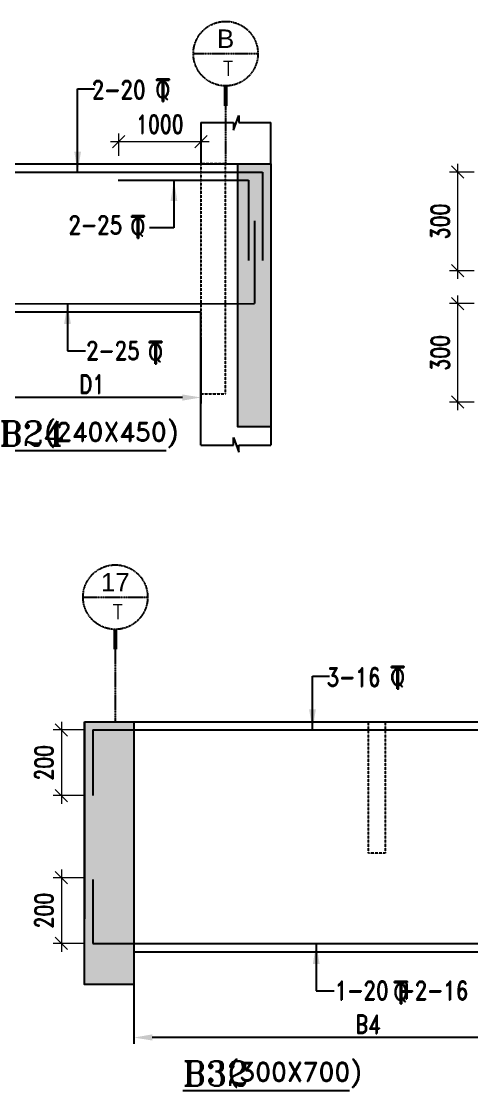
# Model space of a CAD drawing. Header units: millimetres. Extents: x 2061841 to 105821645, y -77612 to 48520811.
# Drawn here: x 2759632 to 2765114, y 15112 to 28131 of the extents above; entities that cross this region are included whole.
import ezdxf
from ezdxf.enums import TextEntityAlignment as Align

# ---------------------------------------------------------------- set-up
doc = ezdxf.new("R2010")
doc.units = ezdxf.units.MM
doc.header["$LTSCALE"] = 10
doc.header["$MEASUREMENT"] = 0
for name, pattern in [('$0$HIDDEN', [0.375, 0.25, -0.125]), ('BASEMENT COLUMN SETTING OUT-PART 2_R4$0$CENTER', [2, 1.25, -0.25, 0.25, -0.25]), ('CENTER', [2, 1.25, -0.25, 0.25, -0.25])]:
    doc.linetypes.add(name, pattern=pattern)
for name, color, linetype in [('A-Grid-Tower', 8, 'CENTER'), ('BASEMENT COLUMN SETTING OUT-PART 2_R4$0$A-GRID-MAIN', 2, 'BASEMENT COLUMN SETTING OUT-PART 2_R4$0$CENTER'), ('BEAM', 4, 'Continuous'), ('BEAM HATCH', 252, 'Continuous'), ('BEAM STIRRUPS', 3, 'Continuous'), ('LEADER', 3, 'Continuous'), ('REIN', 1, 'Continuous'), ('SHEET', 7, 'Continuous'), ('VIN_BEAM', 4, 'Continuous')]:
    doc.layers.add(name, color=color, linetype=linetype)
doc.layers.add('TEXT', color=2, linetype='Continuous', lineweight=25)
doc.layers.add('VIN_SLAB DIMENSION', color=3, linetype='Continuous', lineweight=13)
doc.styles.add('200', font='romand.shx', dxfattribs={"width": 0.8, "height": 225})
doc.styles.add('BASEMENT COLUMN SETTING OUT-PART 2_R4$0$MAS-TXTL', font='arial.ttf', dxfattribs={"height": 200})
doc.styles.add('BASEMENT COLUMN SETTING OUT-PART 2_R4$0$MAS-TXTS', font='romans.shx', dxfattribs={"width": 0.8, "height": 180})
doc.styles.add('PK', font='romand.shx', dxfattribs={"width": 0.7, "height": 225})
doc.styles.add('PRP 100', font='romand.shx', dxfattribs={"width": 0.75})
doc.styles.add('RD', font='romand.shx', dxfattribs={"width": 0.9, "height": 225})
doc.styles.add('ROMAND', font='romand', dxfattribs={"height": 200})
doc.styles.add('RT', font='romant.shx', dxfattribs={"height": 250})
doc.dimstyles.new('dim', dxfattribs={"dimtxt": 225, "dimasz": 150, "dimexe": 100, "dimexo": 100, "dimgap": 100, "dimtad": 1, "dimdec": 0, "dimlfac": -1, "dimrnd": 5, "dimdsep": 46, "dimtxsty": 'PRP 100', "dimblk": 'OBLIQUE', "dimcen": 1.5, "dimdle": 100, "dimclrd": 3, "dimclre": 3, "dimclrt": 2, "dimadec": 0, "dimazin": 0, "dimtfac": 1, "dimtdec": 0, "dimtix": 1, "dimtmove": 0, "dimatfit": 3, "dimldrblk": 'OBLIQUE', "dimfxl": 200, "dimlwd": -1, "dimlwe": -1, "dimarcsym": 0})
doc.dimstyles.new('GR', dxfattribs={"dimtxt": 225, "dimasz": 100, "dimexe": 50, "dimexo": 50, "dimgap": 40, "dimtad": 1, "dimdec": 0, "dimzin": 0, "dimdsep": 46, "dimtxsty": 'RD', "dimblk1": 'OBLIQUE', "dimblk2": 'OBLIQUE', "dimsah": 1, "dimcen": 0, "dimdle": 100, "dimclrd": 3, "dimclre": 3, "dimclrt": 2, "dimadec": 0, "dimazin": 0, "dimtfac": 1, "dimtdec": 0, "dimtix": 1, "dimtmove": 0, "dimatfit": 3, "dimfxl": 1, "dimtolj": 1, "dimtzin": 0, "dimarcsym": 0})
doc.dimstyles.new('GR2', dxfattribs={"dimtxt": 225, "dimasz": 100, "dimexe": 75, "dimexo": 75, "dimgap": 50, "dimtad": 1, "dimdec": 0, "dimdsep": 46, "dimtxsty": '200', "dimblk1": 'OBLIQUE', "dimblk2": 'OBLIQUE', "dimsah": 1, "dimcen": 50, "dimdle": 75, "dimclrd": 3, "dimclre": 3, "dimclrt": 2, "dimadec": 0, "dimazin": 0, "dimtfac": 1, "dimtdec": 0, "dimtix": 1, "dimtmove": 0, "dimatfit": 3, "dimldrblk": 'OBLIQUE', "dimfxl": 1, "dimtolj": 1, "dimtzin": 0, "dimarcsym": 0})

# ---------------------------------------------------------------- blocks, each defined once
blk = doc.blocks.new('A$C33BE299A')
at = {"layer": 'SHEET', "color": 4, "style": 'ROMAND'}
for s, height, p in [('T', 170, (-16.2, 0)), ('Q', 125, (-14.4, 26.9))]:
    blk.add_text(s, height=height, dxfattribs=at).set_placement(p)
blk = doc.blocks.new('*D2506')
at = {"layer": 'BEAM STIRRUPS', "color": 3, "lineweight": -2, "ltscale": 0.25, "transparency": 16777216}
for p, q in [((2759304, 24347), (2759304, 23476)), ((2761818, 24291), (2761818, 23476)), ((2761593, 23551), (2759529, 23551))]:
    blk.add_line(p, q, dxfattribs=at)
at = {"layer": 'BEAM STIRRUPS', "color": 3, "linetype": 'Continuous', "ltscale": 0.25, "transparency": 16777216}
for points in [[(2759529, 23588), (2759529, 23513), (2759304, 23551)], [(2761593, 23588), (2761593, 23513), (2761818, 23551)]]:
    blk.add_solid(points, dxfattribs=at)
at = {"layer": 'Defpoints', "color": 0, "linetype": 'Continuous', "ltscale": 0.25, "transparency": 16777216}
for p in [(2759304, 24422, 2), (2761818, 24366, 46), (2759304, 23551)]:
    blk.add_point(p, dxfattribs=at)
at = {"layer": 'BEAM STIRRUPS', "color": 2, "linetype": 'Continuous', "ltscale": 0.25, "transparency": 16777216, "insert": (2760492, 23713), "char_height": 225, "attachment_point": 5, "rotation": 360, "style": '200'}
blk.add_mtext('\\A1;D1', dxfattribs=at)
blk = doc.blocks.new('_Oblique')
at = {"color": 0, "linetype": 'ByBlock', "lineweight": -2}
blk.add_line((-0.5, -0.5), (0.5, 0.5), dxfattribs=at)
blk = doc.blocks.new('*D1953')
at = {"layer": 'BEAM STIRRUPS', "color": 3, "lineweight": -2, "ltscale": 0.25, "transparency": 16777216}
for p, q in [((2766701, 16728), (2766701, 15683)), ((2761001, 16555), (2761001, 15683)), ((2766476, 15758), (2761226, 15758))]:
    blk.add_line(p, q, dxfattribs=at)
at = {"layer": 'BEAM STIRRUPS', "color": 3, "linetype": 'Continuous', "ltscale": 0.25, "transparency": 16777216}
for points in [[(2761226, 15796), (2761226, 15721), (2761001, 15758)], [(2766476, 15796), (2766476, 15721), (2766701, 15758)]]:
    blk.add_solid(points, dxfattribs=at)
at = {"layer": 'Defpoints', "color": 0, "linetype": 'Continuous', "ltscale": 0.25, "transparency": 16777216}
for p in [(2766701, 16803, 46), (2761001, 16630, 2), (2761001, 15758)]:
    blk.add_point(p, dxfattribs=at)
at = {"layer": 'BEAM STIRRUPS', "color": 2, "linetype": 'Continuous', "ltscale": 0.25, "transparency": 16777216, "insert": (2763851, 15921), "char_height": 225, "attachment_point": 5, "rotation": 360, "style": '200'}
blk.add_mtext('\\A1;B4', dxfattribs=at)
blk = doc.blocks.new('*D1853')
at = {"layer": 'Defpoints', "color": 0, "transparency": 16777216}
for p in [(2760818, 26665), (2760818, 26395, 0), (2761818, 26395, 0)]:
    blk.add_point(p, dxfattribs=at)
at = {"layer": 'VIN_SLAB DIMENSION', "color": 3, "transparency": 16777216}
for p, q in [((2760818, 26495), (2760818, 26765)), ((2761818, 26495), (2761818, 26765)), ((2761918, 26665), (2760718, 26665))]:
    blk.add_line(p, q, dxfattribs=at)
at = {"layer": 'VIN_SLAB DIMENSION', "color": 3, "transparency": 16777216, "xscale": 150, "yscale": 150, "zscale": 150, "rotation": 180}
blk.add_blockref('_Oblique', (2760818, 26665), dxfattribs=at)
at = {"layer": 'VIN_SLAB DIMENSION', "color": 3, "transparency": 16777216, "xscale": 150, "yscale": 150, "zscale": 150}
blk.add_blockref('_Oblique', (2761818, 26665), dxfattribs=at)
at = {"layer": 'VIN_SLAB DIMENSION', "color": 2, "transparency": 16777216, "insert": (2761318, 26878), "char_height": 225, "attachment_point": 5, "style": 'PRP 100'}
blk.add_mtext('1000', dxfattribs=at)
blk = doc.blocks.new('OBLIQUE')
blk = doc.blocks.new('BASEMENT COLUMN SETTING OUT-PART 2_R4$0$GRID TARGET1')
blk.add_wipeout([(393, -655), (392, -641), (392, -628), (390, -614), (389, -600), (387, -587), (384, -573), (381, -560), (377, -547), (373, -534), (369, -521), (364, -508), (359, -495), (353, -483), (347, -471), (340, -459), (333, -447), (325, -435), (318, -424), (309, -413), (301, -403), (292, -392), (282, -382), (273, -373), (263, -363), (252, -354), (242, -346), (231, -337), (220, -330), (208, -322), (196, -315), (184, -308), (172, -302), (160, -296), (147, -291), (134, -286), (121, -282), (108, -278), (95, -274), (82, -271), (68, -268), (55, -266), (41, -265), (27, -263), (14, -263), (0, -262), (-14, -263), (-27, -263), (-41, -265), (-55, -266), (-68, -268), (-82, -271), (-95, -274), (-108, -278), (-121, -282), (-134, -286), (-147, -291), (-160, -296), (-172, -302), (-184, -308), (-196, -315), (-208, -322), (-220, -330), (-231, -337), (-242, -346), (-252, -354), (-263, -363), (-273, -373), (-282, -382), (-292, -392), (-301, -403), (-309, -413), (-318, -424), (-325, -435), (-333, -447), (-340, -459), (-347, -471), (-353, -483), (-359, -495), (-364, -508), (-369, -521), (-373, -534), (-377, -547), (-381, -560), (-384, -573), (-387, -587), (-389, -600), (-390, -614), (-392, -628), (-392, -641), (-393, -655), (-392, -669), (-392, -682), (-390, -696), (-389, -710), (-387, -723), (-384, -737), (-381, -750), (-377, -763), (-373, -776), (-369, -789), (-364, -802), (-359, -815), (-353, -827), (-347, -839), (-340, -851), (-333, -863), (-325, -875), (-318, -886), (-309, -897), (-301, -907), (-292, -918), (-282, -928), (-273, -937), (-263, -947), (-252, -956), (-242, -964), (-231, -973), (-220, -981), (-208, -988), (-196, -995), (-184, -1002), (-172, -1008), (-160, -1014), (-147, -1019), (-134, -1024), (-121, -1028), (-108, -1032), (-95, -1036), (-82, -1039), (-68, -1042), (-55, -1044), (-41, -1046), (-27, -1047), (-14, -1047), (0, -1048), (14, -1047), (27, -1047), (41, -1046), (55, -1044), (68, -1042), (82, -1039), (95, -1036), (108, -1032), (121, -1028), (134, -1024), (147, -1019), (160, -1014), (172, -1008), (184, -1002), (196, -995), (208, -988), (220, -981), (231, -973), (242, -964), (252, -956), (263, -947), (273, -937), (282, -928), (292, -918), (301, -907), (309, -897), (318, -886), (325, -875), (333, -863), (340, -851), (347, -839), (353, -827), (359, -815), (364, -802), (369, -789), (373, -776), (377, -763), (381, -750), (384, -737), (387, -723), (389, -710), (390, -696), (392, -682), (392, -669)])
blk.add_line((-393, -655), (393, -655))
at = {"const_width": 48.8}
blk.add_lwpolyline([(0, -1048), (0, -1292)], dxfattribs=at)
blk.add_circle((0, -655), 393)
for tag, height, style, p in [('AS', 225, 'BASEMENT COLUMN SETTING OUT-PART 2_R4$0$MAS-TXTL', (0, -586)), ('REF', 180, 'BASEMENT COLUMN SETTING OUT-PART 2_R4$0$MAS-TXTS', (29, -925))]:
    blk.add_attdef(tag, text='', height=height, dxfattribs=dict(style=style)).set_placement(p, align=Align.CENTER)
blk = doc.blocks.new('*D1196')
at = {"layer": 'Defpoints', "color": 0, "transparency": 16777216}
for p in [(2765245, 26295), (2764943, 25095), (2765245, 25095)]:
    blk.add_point(p, dxfattribs=at)
at = {"layer": 'VIN_SLAB DIMENSION', "color": 3, "transparency": 16777216}
for p, q in [((2764943, 26395), (2764943, 24995)), ((2765145, 26295), (2764843, 26295)), ((2765145, 25095), (2764843, 25095))]:
    blk.add_line(p, q, dxfattribs=at)
at = {"layer": 'VIN_SLAB DIMENSION', "color": 3, "transparency": 16777216, "xscale": 150, "yscale": 150, "zscale": 150}
for p, rotation in [((2764943, 26295), 90), ((2764943, 25095), 270)]:
    blk.add_blockref('_Oblique', p, dxfattribs=dict(at, rotation=rotation))
at = {"layer": 'VIN_SLAB DIMENSION', "color": 2, "transparency": 16777216, "insert": (2764731, 25695), "char_height": 225, "attachment_point": 5, "rotation": 90, "style": 'PRP 100'}
blk.add_mtext('300', dxfattribs=at)
blk = doc.blocks.new('*D1197')
at = {"layer": 'Defpoints', "color": 0, "transparency": 16777216}
for p in [(2765245, 24695), (2764943, 23495), (2765245, 23495)]:
    blk.add_point(p, dxfattribs=at)
at = {"layer": 'VIN_SLAB DIMENSION', "color": 3, "transparency": 16777216}
for p, q in [((2764943, 24795), (2764943, 23395)), ((2765145, 24695), (2764843, 24695)), ((2765145, 23495), (2764843, 23495))]:
    blk.add_line(p, q, dxfattribs=at)
at = {"layer": 'VIN_SLAB DIMENSION', "color": 3, "transparency": 16777216, "xscale": 150, "yscale": 150, "zscale": 150}
for p, rotation in [((2764943, 24695), 90), ((2764943, 23495), 270)]:
    blk.add_blockref('_Oblique', p, dxfattribs=dict(at, rotation=rotation))
at = {"layer": 'VIN_SLAB DIMENSION', "color": 2, "transparency": 16777216, "insert": (2764731, 24095), "char_height": 225, "attachment_point": 5, "rotation": 90, "style": 'PRP 100'}
blk.add_mtext('300', dxfattribs=at)
blk = doc.blocks.new('*D1271')
at = {"layer": 'Defpoints', "color": 0, "transparency": 16777216}
for p in [(2760501, 19503, 52), (2760119, 18703), (2760501, 18703, 51)]:
    blk.add_point(p, dxfattribs=at)
at = {"layer": 'VIN_SLAB DIMENSION', "color": 3, "transparency": 16777216}
for p, q in [((2760119, 19603), (2760119, 18603)), ((2760401, 19503), (2760019, 19503)), ((2760401, 18703), (2760019, 18703))]:
    blk.add_line(p, q, dxfattribs=at)
at = {"layer": 'VIN_SLAB DIMENSION', "color": 3, "transparency": 16777216, "xscale": 150, "yscale": 150, "zscale": 150}
for p, rotation in [((2760119, 19503), 90), ((2760119, 18703), 270)]:
    blk.add_blockref('_Oblique', p, dxfattribs=dict(at, rotation=rotation))
at = {"layer": 'VIN_SLAB DIMENSION', "color": 2, "transparency": 16777216, "insert": (2759907, 19103), "char_height": 225, "attachment_point": 5, "rotation": 90, "style": 'PRP 100'}
blk.add_mtext('200', dxfattribs=at)
blk = doc.blocks.new('*D1272')
at = {"layer": 'Defpoints', "color": 0, "transparency": 16777216}
for p in [(2760501, 17703, 52), (2760119, 16903), (2760501, 16903, 51)]:
    blk.add_point(p, dxfattribs=at)
at = {"layer": 'VIN_SLAB DIMENSION', "color": 3, "transparency": 16777216}
for p, q in [((2760119, 17803), (2760119, 16803)), ((2760401, 17703), (2760019, 17703)), ((2760401, 16903), (2760019, 16903))]:
    blk.add_line(p, q, dxfattribs=at)
at = {"layer": 'VIN_SLAB DIMENSION', "color": 3, "transparency": 16777216, "xscale": 150, "yscale": 150, "zscale": 150}
for p, rotation in [((2760119, 17703), 90), ((2760119, 16903), 270)]:
    blk.add_blockref('_Oblique', p, dxfattribs=dict(at, rotation=rotation))
at = {"layer": 'VIN_SLAB DIMENSION', "color": 2, "transparency": 16777216, "insert": (2759907, 17303), "char_height": 225, "attachment_point": 5, "rotation": 90, "style": 'PRP 100'}
blk.add_mtext('200', dxfattribs=at)

msp = doc.modelspace()

# ---------------------------------------------------------------- hatches: boundary and pattern name
at = {"layer": 'BEAM HATCH'}
h = msp.add_hatch(color=252, dxfattribs=at)
h.paths.add_polyline_path([(2759003.5, 26395.4), (2759303.5, 26395.4), (2759303.5, 23595.4), (2759003.5, 23595.4)])
h.paths.add_polyline_path([(2760315.8, 23938.2), (2760668.3, 23938.2), (2760668.3, 23488.2), (2760315.8, 23488.2)], flags=9)
for points in [[(2762268.5, 26395.4), (2762668.5, 26395.4), (2762668.5, 23195.4), (2762268.5, 23195.4)], [(2760400.9, 19603.1), (2761000.9, 19603.1), (2761000.9, 16403.1), (2760400.9, 16403.1)]]:
    msp.add_hatch(color=252, dxfattribs=at).paths.add_polyline_path(points)

# ---------------------------------------------------------------- linework, layer by layer
at = {"layer": 'A-Grid-Tower', "color": 6}
for p, q in [((2762118.5, 27101.3, 0), (2762118.5, 26395.4, 0)), ((2760775.8, 19603.1, 103.1), (2760775.8, 20483.5, 103.1))]:
    msp.add_line(p, q, dxfattribs=at)
at = {"layer": 'BEAM'}
for p, q in [((2762213.5, 26806.5, 0), (2762280.4, 26984.6, 0)), ((2762280.4, 26984.6, 0), (2762280.4, 26898.7, 0)), ((2761818.5, 26898.7, 0), (2761818.5, 26395.4, 0)), ((2761818.5, 26898.7, 0), (2762213.5, 26898.7, 0)), ((2762213.5, 26898.7, 0), (2762213.5, 26806.5, 0)), ((2762280.4, 26898.7, 0), (2762668.5, 26898.7, 0)), ((2762668.5, 26395.4, 0), (2762668.5, 26898.7, 0)), ((2759003.5, 26395.4, 0), (2762668.5, 26395.4, 0)), ((2762668.5, 26395.4, 0), (2762668.5, 24595.4, 0)), ((2762668.5, 26295.4, 0), (2762668.5, 24695.4, 0)), ((2759303.5, 24595.4, 0), (2761818.5, 24595.4, 0)), ((2761818.5, 22971.7, 0), (2761818.5, 24595.4, 0)), ((2762668.5, 24595.4, 0), (2762668.5, 22971.7, 0)), ((2762213.5, 22971.7, 0), (2762213.5, 23063.9, 0)), ((2762213.5, 23063.9, 0), (2762280.4, 22885.8, 0)), ((2761818.5, 22971.7, 0), (2762213.5, 22971.7, 0)), ((2762280.4, 22971.7, 0), (2762668.5, 22971.7, 0)), ((2762280.4, 22885.8, 0), (2762280.4, 22971.7, 0)), ((2760400.9, 19603.1, 103.1), (2760400.9, 17203.1, 103.1)), ((2760400.9, 19603.1, 103.1), (2767050.8, 19603.1, 103.1)), ((2761000.9, 16803.1, 103.1), (2766700.8, 16803.1, 103.1))]:
    msp.add_line(p, q, dxfattribs=at)
for points, elevation in [([(2762268.5, 26395.4), (2762668.5, 26395.4), (2762668.5, 23195.4), (2762268.5, 23195.4)], 0), ([(2760400.9, 19603.1), (2761000.9, 19603.1), (2761000.9, 16403.1), (2760400.9, 16403.1)], 103.1)]:
    msp.add_lwpolyline(points, close=True, dxfattribs=dict(at, elevation=elevation))
at = {"layer": 'REIN'}
for p, q in [((2759103.5, 26295.4, 0), (2762568.5, 26295.4, 0)), ((2760809.5, 26195.4, 0), (2762395.7, 26195.4, 0)), ((2762395.7, 26195.4, 0), (2762395.7, 25219.7, 0)), ((2762568.5, 26295.4, 0), (2762568.5, 25219.7, 0)), ((2762468.5, 25700.5, 0), (2762468.5, 24695.4, 0)), ((2759104.3, 24692, 0), (2762468.5, 24695.4, 0)), ((2760500.9, 19503.1, 103.1), (2766980.1, 19503.1, 103.1)), ((2760500.9, 19503.1, 103.1), (2760500.9, 18703.1, 103.1)), ((2760500.9, 17682, 103.1), (2760500.9, 16903.1, 103.1)), ((2760500.9, 16903.1, 103.1), (2766980.1, 16903.1, 103.1))]:
    msp.add_line(p, q, dxfattribs=at)
at = {"layer": 'VIN_BEAM', "linetype": '$0$HIDDEN'}
for points, elevation in [([(2762118.5, 26395.4), (2761818.5, 26395.4), (2761818.5, 23595.4), (2762118.5, 23595.4)], 0), ([(2763859.8, 19603.1), (2764059.8, 19603.1), (2764059.8, 18003.1), (2763859.8, 18003.1)], 103.1)]:
    msp.add_lwpolyline(points, close=True, dxfattribs=dict(at, elevation=elevation))

# ---------------------------------------------------------------- block references
at = {"layer": 'TEXT', "color": 2, "xscale": 1.600000001490116, "yscale": 1.600000001490116, "zscale": 1.600000001490116}
for p in [(2761281.6, 27155.7, 243658), (2760978.5, 25489.9, 243658), (2761192.5, 23960.8, 243658), (2764141.4, 20003.2, 243761.1), (2764179.1, 16168.5, 243761.1)]:
    msp.add_blockref('A$C33BE299A', p, dxfattribs=at)

# ---------------------------------------------------------------- texts
at = {"layer": 'TEXT', "color": 2, "style": 'PK', "width": 0.8}
for s, p in [('2-20', (2760488.8, 27186, -0.2)), ('3-16', (2763348.7, 20033.4, 102.9))]:
    msp.add_text(s, height=225, dxfattribs=at).set_placement(p)
for s, p in [('2-25', (2760203.9, 25538.8, 0)), ('2-25', (2760417.9, 24009.8, 0)), ('1-20 +2-16', (2763446.8, 16217.5, 103.1))]:
    msp.add_text(s, height=225, rotation=0, dxfattribs=at).set_placement(p)
at = {"layer": 'TEXT', "color": 1, "style": 'RT'}
for s, p in [('%%UB24      ', (2760378.9, 23113.8, 0)), ('%%UB32      ', (2762612.8, 15321.5, 103.1))]:
    msp.add_text(s, height=300, dxfattribs=at).set_placement(p, align=Align.MIDDLE_CENTER)
at = {"layer": 'TEXT', "color": 2, "style": 'RD'}
for s, p in [('(240X450)', (2759916.8, 23019.8, 0)), ('(300X700)', (2762150.8, 15227.5, 103.1))]:
    msp.add_text(s, height=225, dxfattribs=at).set_placement(p)

# ---------------------------------------------------------------- dimensions: what is measured, and where the dimension line sits
at = {"layer": 'BEAM STIRRUPS', "linetype": 'Continuous', "ltscale": 0.25}
for base, p1, p2, text, override, picture, middle in [((2759303.5, 23550.7, 0), (2761818.5, 24365.9, 46.4), (2759303.5, 24422.3, 1.6), 'D1', {"dimasz": 225, "dimfxl": 3, "dimarcsym": 2}, '*D2506', (2760492.1, 23550.7, 0)), ((2761000.9, 15758.4, 103.1), (2766700.8, 16803.1, 149.6), (2761000.9, 16630, 104.8), 'B4', {"dimasz": 225, "dimtxsty": '200', "dimfxl": 3, "dimarcsym": 2}, '*D1953', (2763850.9, 15758.4, 103.1))]:
    dim = msp.add_linear_dim(base=base, p1=p1, p2=p2, angle=179.99996, text=text, dimstyle='GR2', override=override, dxfattribs=at)
    dim.commit()
    dim.dimension.update_dxf_attribs({"geometry": picture, "text_midpoint": middle, "dimtype": 160})
at = {"layer": 'VIN_SLAB DIMENSION'}
dim = msp.add_linear_dim(base=(2760818.5, 26665.1, 0), p1=(2761818.5, 26395.4, 0), p2=(2760818.5, 26395.4, 0), dimstyle='dim', dxfattribs=at)
dim.commit()
dim.dimension.update_dxf_attribs({"geometry": '*D1853', "text_midpoint": (2761318.5, 26877.6, 0)})
for base, p1, p2, picture, middle in [((2764943.2, 25095.4), (2765244.8, 26295.4), (2765244.8, 25095.4), '*D1196', (2764730.7, 25695.4)), ((2764943.2, 23495.4, 0), (2765244.8, 24695.4, 0), (2765244.8, 23495.4, 0), '*D1197', (2764730.7, 24095.4, 0))]:
    dim = msp.add_linear_dim(base=base, p1=p1, p2=p2, angle=90, text='300', dimstyle='dim', override={"dimtxsty": 'PRP 100', "dimldrblk": 'OBLIQUE'}, dxfattribs=at)
    dim.commit()
    dim.dimension.update_dxf_attribs({"geometry": picture, "text_midpoint": middle})
for base, p1, p2, picture, middle in [((2760119, 18703.1, 103.1), (2760500.9, 19503.1, 154.7), (2760500.9, 18703.1, 154.3), '*D1271', (2759906.5, 19103.1, 103.1)), ((2760119, 16903.1, 103.1), (2760500.9, 17703.1, 154.7), (2760500.9, 16903.1, 154.3), '*D1272', (2759906.5, 17303.1, 103.1))]:
    dim = msp.add_linear_dim(base=base, p1=p1, p2=p2, angle=90, text='200', dimstyle='dim', dxfattribs=at)
    dim.commit()
    dim.dimension.update_dxf_attribs({"geometry": picture, "text_midpoint": middle})

# ---------------------------------------------------------------- leaders
at = {"layer": 'LEADER', "color": 3}
for points in [[(2760316.5, 26295.1, 0), (2760316.5, 27308.6, 0), (2760522.1, 27308.6, 0)], [(2761489.3, 26195.4, 0), (2761489.3, 25618.2, 0), (2761191.2, 25618.2, 0)], [(2760193, 24695.4, 0), (2760193, 24118.2, 0), (2760411, 24118.2, 0)], [(2763176.3, 19502.7, 103.1), (2763176.3, 20156, 103.1), (2763381.9, 20156, 103.1)], [(2763221.9, 16903.1, 103.1), (2763221.9, 16325.9, 103.1), (2763439.9, 16325.9, 103.1)]]:
    msp.add_leader(points, dimstyle='GR', override={"dimasz": 250}, dxfattribs=at)

# ---------------------------------------------------------------- next in the draw order: block references
at = {"layer": 'BASEMENT COLUMN SETTING OUT-PART 2_R4$0$A-GRID-MAIN', "color": 240, "true_color": 0xed1f24}
for p, values in [((2762118.5, 28393.1, 0), {'REF': 'T', 'AS': 'B'}), ((2760775.8, 21775.3, 103.1), {'REF': 'T', 'AS': '17'})]:
    msp.add_blockref('BASEMENT COLUMN SETTING OUT-PART 2_R4$0$GRID TARGET1', p, dxfattribs=at).add_auto_attribs(values)

doc.saveas('drawing.dxf')
